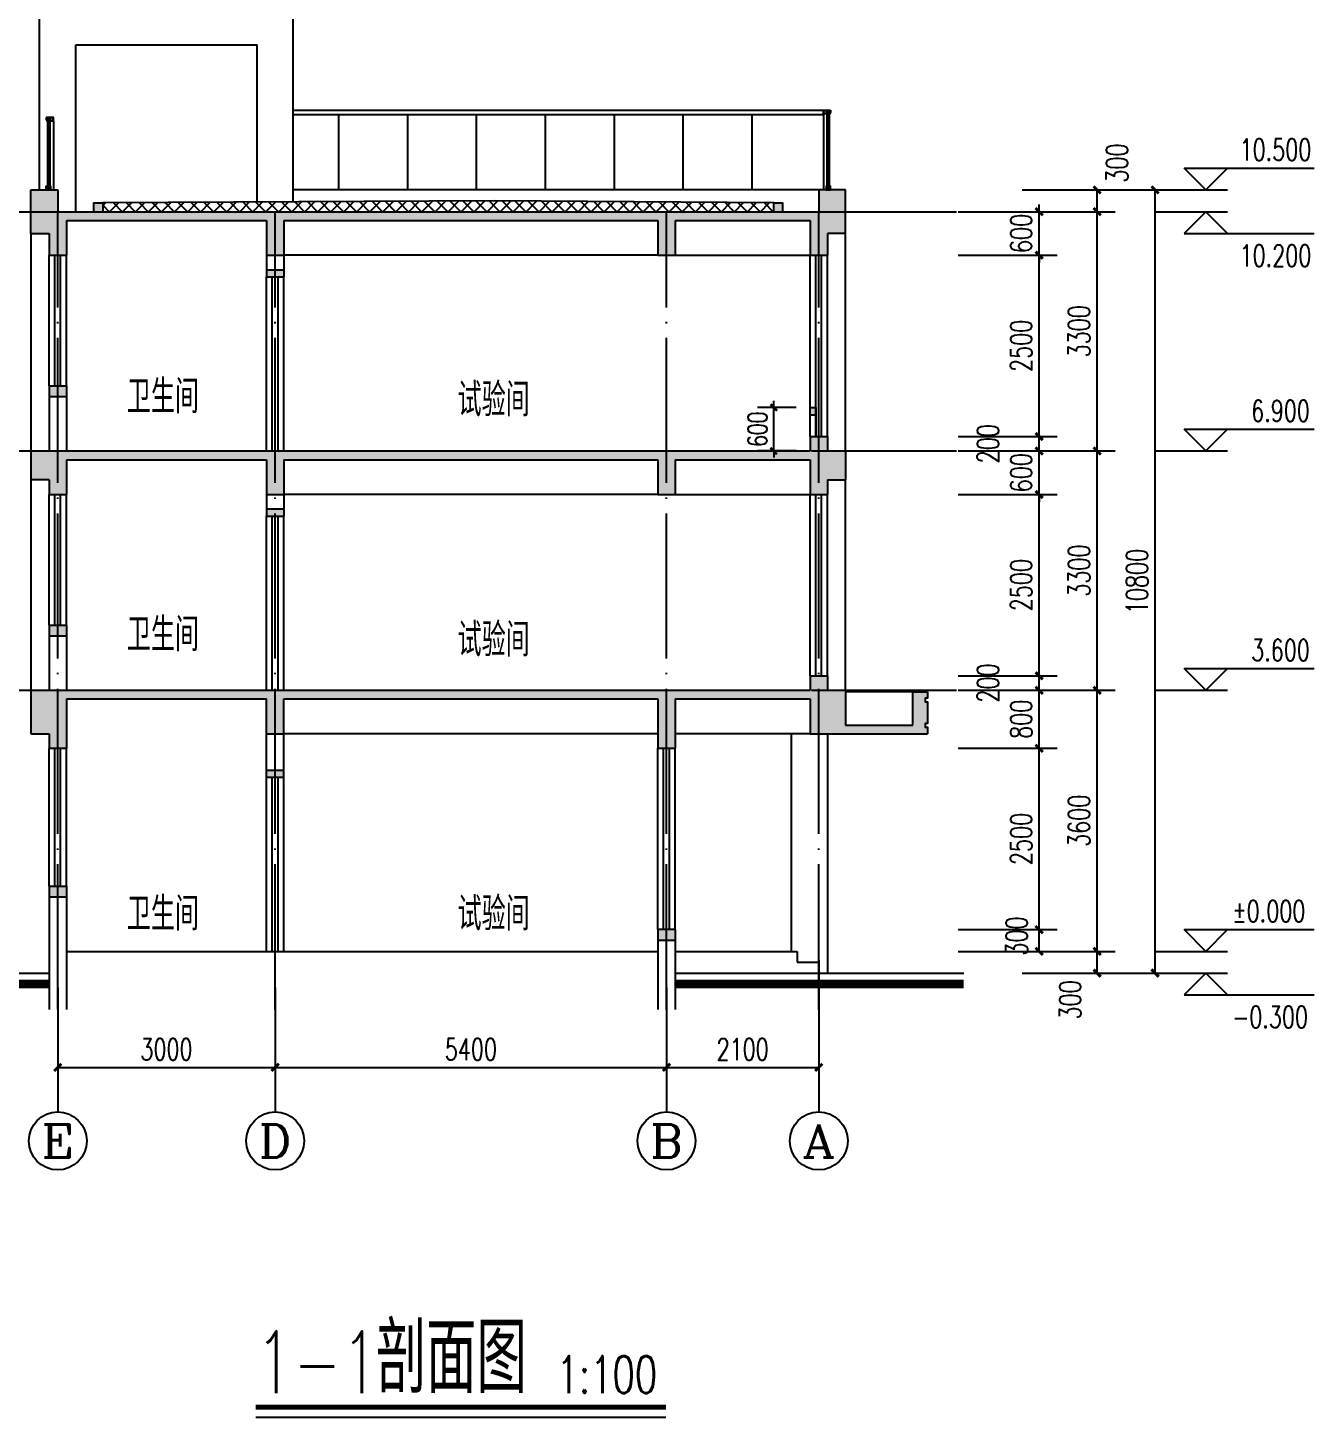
# Model space of a CAD drawing. Extents: x 79570 to 678837, y -1139230 to -612789.
# Drawn here: x 568491 to 586241, y -841638 to -822478 of the extents above; entities that cross this region are included whole.
import ezdxf
from ezdxf.enums import TextEntityAlignment as Align

# ---------------------------------------------------------------- set-up
doc = ezdxf.new("R2010")
doc.units = 0
doc.header["$LTSCALE"] = 1000
doc.header["$MEASUREMENT"] = 0
doc.linetypes.add('DOTE', pattern=[2.42, 2, -0.2, 0.02, -0.2])
for name, color, linetype in [('4', 4, 'Continuous'), ('A-DETL-OVLK-GRAY', 157, 'Continuous'), ('A-DETL-OVLK-THIN', 153, 'Continuous'), ('A-DETL-WIND', 134, 'Continuous'), ('A-DETL-WIND-SUPT', 4, 'Continuous'), ('A-注-尺寸标注......ANNO-DIMS', 90, 'Continuous'), ('A-注-尺寸标注.....ANNO-DIMS', 90, 'Continuous'), ('A-注-尺寸标注01...ANNO-DIMS-01', 95, 'Continuous'), ('A-注-房间名称.....ANNO-ROOM', 161, 'Continuous'), ('A-立-线.18........ELEV-L.18', 153, 'Continuous'), ('A-立-线.25........ELEV-L.25', 141, 'Continuous'), ('A-立-门窗.........ELEV-DOWD', 146, 'Continuous'), ('A-通-结构剖线.....COMM-STRU-SECT', 20, 'Continuous'), ('A-通-轴线..........COMM-GRID', 27, 'DOTE'), ('AXIS_TEXT', 7, 'Continuous'), ('DIM_ELEV', 3, 'Continuous'), ('DIM_SYMB', 3, 'Continuous'), ('PUB_DIM', 3, 'Continuous'), ('PUB_HATCH', 8, 'Continuous'), ('PUB_TEXT', 7, 'Continuous')]:
    doc.layers.add(name, color=color, linetype=linetype)
doc.styles.add('_TCH_AXIS', font='COMPLEX', dxfattribs={"bigfont": 'GBCBIG'})
doc.styles.add('_TCH_DIM', font='SIMPLEX', dxfattribs={"bigfont": 'GBCBIG'})
doc.styles.add('_TCH_DIM_T3', font='SIMPLEX', dxfattribs={"width": 0.705882, "bigfont": 'GBCBIG'})
doc.styles.add('COMPLEX', font='COMPLEX')
doc.dimstyles.new('_TCH_ARCH&&100', dxfattribs={"dimtxt": 297.5, "dimasz": 100, "dimexe": 250, "dimexo": 300, "dimgap": 100, "dimtad": 1, "dimdec": 0, "dimzin": 0, "dimdsep": 46, "dimtxsty": '_TCH_DIM_T3', "dimblk": 'ARCHTICK', "dimcen": 0.09, "dimclrt": 7, "dimazin": 2, "dimtfac": 1, "dimtdec": 0, "dimtix": 1, "dimtmove": 2, "dimatfit": 3, "dimfxl": 1, "dimtolj": 1, "dimtzin": 0, "dimarcsym": 0})
doc.dimstyles.new('_TCH_ARCH&&90', dxfattribs={"dimtxt": 267.75, "dimasz": 90, "dimexe": 225, "dimexo": 270, "dimgap": 90, "dimtad": 1, "dimdec": 0, "dimzin": 0, "dimdsep": 46, "dimtxsty": '_TCH_DIM_T3', "dimblk": 'ARCHTICK', "dimcen": 0.09, "dimclrt": 7, "dimazin": 2, "dimtfac": 1, "dimtdec": 0, "dimtix": 1, "dimtmove": 2, "dimatfit": 3, "dimfxl": 1, "dimtolj": 1, "dimtzin": 0, "dimarcsym": 0})

# ---------------------------------------------------------------- blocks, each defined once
blk = doc.blocks.new('_ArchTick')
at = {"color": 0, "linetype": 'ByBlock', "const_width": 0.4}
blk.add_lwpolyline([(-0.5, -0.5), (0.5, 0.5)], dxfattribs=at)
blk = doc.blocks.new('*D2475')
at = {"layer": 'Defpoints', "color": 0, "transparency": 16777216}
for p in [(568905, -835714), (571905, -835714), (571905, -836814)]:
    blk.add_point(p, dxfattribs=at)
at = {"layer": 'PUB_DIM', "color": 0, "lineweight": -2, "transparency": 16777216}
for p, q in [((568905, -836014), (568905, -837064)), ((571905, -836014), (571905, -837064)), ((568905, -836814), (571905, -836814))]:
    blk.add_line(p, q, dxfattribs=at)
at = {"layer": 'PUB_DIM', "color": 0, "lineweight": -2, "transparency": 16777216, "xscale": 100, "yscale": 100, "zscale": 100, "rotation": 180}
blk.add_blockref('_ArchTick', (568905, -836814), dxfattribs=at)
at = {"layer": 'PUB_DIM', "color": 0, "lineweight": -2, "transparency": 16777216, "xscale": 100, "yscale": 100, "zscale": 100}
blk.add_blockref('_ArchTick', (571905, -836814), dxfattribs=at)
at = {"layer": 'PUB_DIM', "color": 7, "transparency": 16777216, "insert": (570405, -836565), "char_height": 297.5, "attachment_point": 5, "style": '_TCH_DIM_T3'}
blk.add_mtext('\\A1;3000', dxfattribs=at)
blk = doc.blocks.new('*D2476')
at = {"layer": 'Defpoints', "color": 0, "transparency": 16777216}
for p in [(571905, -835714), (577305, -835714), (577305, -836814)]:
    blk.add_point(p, dxfattribs=at)
at = {"layer": 'PUB_DIM', "color": 0, "lineweight": -2, "transparency": 16777216}
for p, q in [((571905, -836014), (571905, -837064)), ((577305, -836014), (577305, -837064)), ((571905, -836814), (577305, -836814))]:
    blk.add_line(p, q, dxfattribs=at)
at = {"layer": 'PUB_DIM', "color": 0, "lineweight": -2, "transparency": 16777216, "xscale": 100, "yscale": 100, "zscale": 100, "rotation": 180}
blk.add_blockref('_ArchTick', (571905, -836814), dxfattribs=at)
at = {"layer": 'PUB_DIM', "color": 0, "lineweight": -2, "transparency": 16777216, "xscale": 100, "yscale": 100, "zscale": 100}
blk.add_blockref('_ArchTick', (577305, -836814), dxfattribs=at)
at = {"layer": 'PUB_DIM', "color": 7, "transparency": 16777216, "insert": (574605, -836565), "char_height": 297.5, "attachment_point": 5, "style": '_TCH_DIM_T3'}
blk.add_mtext('\\A1;5400', dxfattribs=at)
blk = doc.blocks.new('*D2477')
at = {"layer": 'Defpoints', "color": 0, "transparency": 16777216}
for p in [(577305, -835714), (579405, -835714), (579405, -836814)]:
    blk.add_point(p, dxfattribs=at)
at = {"layer": 'PUB_DIM', "color": 0, "lineweight": -2, "transparency": 16777216}
for p, q in [((577305, -836014), (577305, -837064)), ((579405, -836014), (579405, -837064)), ((577305, -836814), (579405, -836814))]:
    blk.add_line(p, q, dxfattribs=at)
at = {"layer": 'PUB_DIM', "color": 0, "lineweight": -2, "transparency": 16777216, "xscale": 100, "yscale": 100, "zscale": 100, "rotation": 180}
blk.add_blockref('_ArchTick', (577305, -836814), dxfattribs=at)
at = {"layer": 'PUB_DIM', "color": 0, "lineweight": -2, "transparency": 16777216, "xscale": 100, "yscale": 100, "zscale": 100}
blk.add_blockref('_ArchTick', (579405, -836814), dxfattribs=at)
at = {"layer": 'PUB_DIM', "color": 7, "transparency": 16777216, "insert": (578355, -836565), "char_height": 297.5, "attachment_point": 5, "style": '_TCH_DIM_T3'}
blk.add_mtext('\\A1;2100', dxfattribs=at)
blk = doc.blocks.new('*D2529')
at = {"layer": 'A-注-尺寸标注......ANNO-DIMS', "color": 0, "lineweight": -2, "transparency": 16777216}
for p, q in [((582212, -824714), (583496, -824714)), ((583246, -825014), (583246, -824714)), ((582212, -825014), (583496, -825014))]:
    blk.add_line(p, q, dxfattribs=at)
at = {"layer": 'Defpoints', "color": 0, "transparency": 16777216}
for p in [(581912, -824714), (583246, -824714), (581912, -825014)]:
    blk.add_point(p, dxfattribs=at)
at = {"layer": 'A-注-尺寸标注......ANNO-DIMS', "color": 0, "lineweight": -2, "transparency": 16777216, "xscale": 100, "yscale": 100, "zscale": 100}
for p, rotation in [((583246, -824714), 90), ((583246, -825014), 270)]:
    blk.add_blockref('_ArchTick', p, dxfattribs=dict(at, rotation=rotation))
at = {"layer": 'A-注-尺寸标注......ANNO-DIMS', "color": 7, "transparency": 16777216, "insert": (583521, -824344), "char_height": 297.5, "attachment_point": 5, "rotation": 90, "style": '_TCH_DIM_T3'}
blk.add_mtext('\\A1;300', dxfattribs=at)
blk = doc.blocks.new('*D2530')
at = {"layer": 'A-注-尺寸标注......ANNO-DIMS', "color": 0, "lineweight": -2, "transparency": 16777216}
for p, q in [((582212, -825014), (583496, -825014)), ((583246, -828314), (583246, -825014)), ((582212, -828314), (583496, -828314))]:
    blk.add_line(p, q, dxfattribs=at)
at = {"layer": 'Defpoints', "color": 0, "transparency": 16777216}
for p in [(581912, -825014), (583246, -825014), (581912, -828314)]:
    blk.add_point(p, dxfattribs=at)
at = {"layer": 'A-注-尺寸标注......ANNO-DIMS', "color": 0, "lineweight": -2, "transparency": 16777216, "xscale": 100, "yscale": 100, "zscale": 100}
for p, rotation in [((583246, -825014), 90), ((583246, -828314), 270)]:
    blk.add_blockref('_ArchTick', p, dxfattribs=dict(at, rotation=rotation))
at = {"layer": 'A-注-尺寸标注......ANNO-DIMS', "color": 7, "transparency": 16777216, "insert": (582997, -826664), "char_height": 297.5, "attachment_point": 5, "rotation": 90, "style": '_TCH_DIM_T3'}
blk.add_mtext('\\A1;3300', dxfattribs=at)
blk = doc.blocks.new('*D2531')
at = {"layer": 'A-注-尺寸标注......ANNO-DIMS', "color": 0, "lineweight": -2, "transparency": 16777216}
for p, q in [((582212, -828314), (583496, -828314)), ((583246, -831614), (583246, -828314)), ((582212, -831614), (583496, -831614))]:
    blk.add_line(p, q, dxfattribs=at)
at = {"layer": 'Defpoints', "color": 0, "transparency": 16777216}
for p in [(581912, -828314), (583246, -828314), (581912, -831614)]:
    blk.add_point(p, dxfattribs=at)
at = {"layer": 'A-注-尺寸标注......ANNO-DIMS', "color": 0, "lineweight": -2, "transparency": 16777216, "xscale": 100, "yscale": 100, "zscale": 100}
for p, rotation in [((583246, -828314), 90), ((583246, -831614), 270)]:
    blk.add_blockref('_ArchTick', p, dxfattribs=dict(at, rotation=rotation))
at = {"layer": 'A-注-尺寸标注......ANNO-DIMS', "color": 7, "transparency": 16777216, "insert": (582997, -829964), "char_height": 297.5, "attachment_point": 5, "rotation": 90, "style": '_TCH_DIM_T3'}
blk.add_mtext('\\A1;3300', dxfattribs=at)
blk = doc.blocks.new('*D2532')
at = {"layer": 'A-注-尺寸标注......ANNO-DIMS', "color": 0, "lineweight": -2, "transparency": 16777216}
for p, q in [((582212, -831614), (583496, -831614)), ((583246, -835214), (583246, -831614)), ((582212, -835214), (583496, -835214))]:
    blk.add_line(p, q, dxfattribs=at)
at = {"layer": 'Defpoints', "color": 0, "transparency": 16777216}
for p in [(581912, -831614), (583246, -831614), (581912, -835214)]:
    blk.add_point(p, dxfattribs=at)
at = {"layer": 'A-注-尺寸标注......ANNO-DIMS', "color": 0, "lineweight": -2, "transparency": 16777216, "xscale": 100, "yscale": 100, "zscale": 100}
for p, rotation in [((583246, -831614), 90), ((583246, -835214), 270)]:
    blk.add_blockref('_ArchTick', p, dxfattribs=dict(at, rotation=rotation))
at = {"layer": 'A-注-尺寸标注......ANNO-DIMS', "color": 7, "transparency": 16777216, "insert": (582997, -833414), "char_height": 297.5, "attachment_point": 5, "rotation": 90, "style": '_TCH_DIM_T3'}
blk.add_mtext('\\A1;3600', dxfattribs=at)
blk = doc.blocks.new('*D2533')
at = {"layer": 'A-注-尺寸标注......ANNO-DIMS', "color": 0, "lineweight": -2, "transparency": 16777216}
for p, q in [((582212, -835214), (583496, -835214)), ((583246, -835514), (583246, -835214)), ((582212, -835514), (583496, -835514))]:
    blk.add_line(p, q, dxfattribs=at)
at = {"layer": 'Defpoints', "color": 0, "transparency": 16777216}
for p in [(581912, -835214), (583246, -835214), (581912, -835514)]:
    blk.add_point(p, dxfattribs=at)
at = {"layer": 'A-注-尺寸标注......ANNO-DIMS', "color": 0, "lineweight": -2, "transparency": 16777216, "xscale": 100, "yscale": 100, "zscale": 100}
for p, rotation in [((583246, -835214), 90), ((583246, -835514), 270)]:
    blk.add_blockref('_ArchTick', p, dxfattribs=dict(at, rotation=rotation))
at = {"layer": 'A-注-尺寸标注......ANNO-DIMS', "color": 7, "transparency": 16777216, "insert": (582874, -835884), "char_height": 297.5, "attachment_point": 5, "rotation": 90, "style": '_TCH_DIM_T3'}
blk.add_mtext('\\A1;300', dxfattribs=at)
blk = doc.blocks.new('*D2534')
at = {"layer": 'A-注-尺寸标注......ANNO-DIMS', "color": 0, "lineweight": -2, "transparency": 16777216}
for p, q in [((582212, -824714), (584296, -824714)), ((584046, -835514), (584046, -824714)), ((582212, -835514), (584296, -835514))]:
    blk.add_line(p, q, dxfattribs=at)
at = {"layer": 'Defpoints', "color": 0, "transparency": 16777216}
for p in [(581912, -824714), (584046, -824714), (581912, -835514)]:
    blk.add_point(p, dxfattribs=at)
at = {"layer": 'A-注-尺寸标注......ANNO-DIMS', "color": 0, "lineweight": -2, "transparency": 16777216, "xscale": 100, "yscale": 100, "zscale": 100}
for p, rotation in [((584046, -824714), 90), ((584046, -835514), 270)]:
    blk.add_blockref('_ArchTick', p, dxfattribs=dict(at, rotation=rotation))
at = {"layer": 'A-注-尺寸标注......ANNO-DIMS', "color": 7, "transparency": 16777216, "insert": (583797, -830114), "char_height": 297.5, "attachment_point": 5, "rotation": 90, "style": '_TCH_DIM_T3'}
blk.add_mtext('\\A1;10800', dxfattribs=at)
blk = doc.blocks.new('*D2535')
at = {"layer": 'A-注-尺寸标注01...ANNO-DIMS-01', "color": 0, "lineweight": -2, "transparency": 16777216}
for p, q in [((581329, -834914), (582696, -834914)), ((582446, -835214), (582446, -834914)), ((581329, -835214), (582696, -835214))]:
    blk.add_line(p, q, dxfattribs=at)
at = {"layer": 'Defpoints', "color": 0, "transparency": 16777216}
for p in [(581029, -834914), (582446, -834914), (581029, -835214)]:
    blk.add_point(p, dxfattribs=at)
at = {"layer": 'A-注-尺寸标注01...ANNO-DIMS-01', "color": 0, "lineweight": -2, "transparency": 16777216, "xscale": 100, "yscale": 100, "zscale": 100}
for p, rotation in [((582446, -834914), 90), ((582446, -835214), 270)]:
    blk.add_blockref('_ArchTick', p, dxfattribs=dict(at, rotation=rotation))
at = {"layer": 'A-注-尺寸标注01...ANNO-DIMS-01', "color": 7, "transparency": 16777216, "insert": (582135, -835003), "char_height": 297.5, "attachment_point": 5, "rotation": 90, "style": '_TCH_DIM_T3'}
blk.add_mtext('\\A1;300', dxfattribs=at)
blk = doc.blocks.new('*D2536')
at = {"layer": 'A-注-尺寸标注01...ANNO-DIMS-01', "color": 0, "lineweight": -2, "transparency": 16777216}
for p, q in [((581329, -832414), (582696, -832414)), ((582446, -834914), (582446, -832414)), ((581329, -834914), (582696, -834914))]:
    blk.add_line(p, q, dxfattribs=at)
at = {"layer": 'Defpoints', "color": 0, "transparency": 16777216}
for p in [(581029, -832414), (582446, -832414), (581029, -834914)]:
    blk.add_point(p, dxfattribs=at)
at = {"layer": 'A-注-尺寸标注01...ANNO-DIMS-01', "color": 0, "lineweight": -2, "transparency": 16777216, "xscale": 100, "yscale": 100, "zscale": 100}
for p, rotation in [((582446, -832414), 90), ((582446, -834914), 270)]:
    blk.add_blockref('_ArchTick', p, dxfattribs=dict(at, rotation=rotation))
at = {"layer": 'A-注-尺寸标注01...ANNO-DIMS-01', "color": 7, "transparency": 16777216, "insert": (582197, -833664), "char_height": 297.5, "attachment_point": 5, "rotation": 90, "style": '_TCH_DIM_T3'}
blk.add_mtext('\\A1;2500', dxfattribs=at)
blk = doc.blocks.new('*D2537')
at = {"layer": 'A-注-尺寸标注01...ANNO-DIMS-01', "color": 0, "lineweight": -2, "transparency": 16777216}
for p, q in [((581329, -831614), (582696, -831614)), ((582446, -832414), (582446, -831614)), ((581329, -832414), (582696, -832414))]:
    blk.add_line(p, q, dxfattribs=at)
at = {"layer": 'Defpoints', "color": 0, "transparency": 16777216}
for p in [(581029, -831614), (582446, -831614), (581029, -832414)]:
    blk.add_point(p, dxfattribs=at)
at = {"layer": 'A-注-尺寸标注01...ANNO-DIMS-01', "color": 0, "lineweight": -2, "transparency": 16777216, "xscale": 100, "yscale": 100, "zscale": 100}
for p, rotation in [((582446, -831614), 90), ((582446, -832414), 270)]:
    blk.add_blockref('_ArchTick', p, dxfattribs=dict(at, rotation=rotation))
at = {"layer": 'A-注-尺寸标注01...ANNO-DIMS-01', "color": 7, "transparency": 16777216, "insert": (582197, -832014), "char_height": 297.5, "attachment_point": 5, "rotation": 90, "style": '_TCH_DIM_T3'}
blk.add_mtext('\\A1;800', dxfattribs=at)
blk = doc.blocks.new('*D2538')
at = {"layer": 'A-注-尺寸标注01...ANNO-DIMS-01', "color": 0, "lineweight": -2, "transparency": 16777216}
for p, q in [((581329, -831414), (582696, -831414)), ((582446, -831614), (582446, -831414)), ((581329, -831614), (582696, -831614))]:
    blk.add_line(p, q, dxfattribs=at)
at = {"layer": 'Defpoints', "color": 0, "transparency": 16777216}
for p in [(581029, -831414), (582446, -831414), (581029, -831614)]:
    blk.add_point(p, dxfattribs=at)
at = {"layer": 'A-注-尺寸标注01...ANNO-DIMS-01', "color": 0, "lineweight": -2, "transparency": 16777216, "xscale": 100, "yscale": 100, "zscale": 100}
for p, rotation in [((582446, -831414), 90), ((582446, -831614), 270)]:
    blk.add_blockref('_ArchTick', p, dxfattribs=dict(at, rotation=rotation))
at = {"layer": 'A-注-尺寸标注01...ANNO-DIMS-01', "color": 7, "transparency": 16777216, "insert": (581739, -831514), "char_height": 297.5, "attachment_point": 5, "rotation": 90, "style": '_TCH_DIM_T3'}
blk.add_mtext('\\A1;200', dxfattribs=at)
blk = doc.blocks.new('*D2539')
at = {"layer": 'A-注-尺寸标注01...ANNO-DIMS-01', "color": 0, "lineweight": -2, "transparency": 16777216}
for p, q in [((581329, -828914), (582696, -828914)), ((582446, -831414), (582446, -828914)), ((581329, -831414), (582696, -831414))]:
    blk.add_line(p, q, dxfattribs=at)
at = {"layer": 'Defpoints', "color": 0, "transparency": 16777216}
for p in [(581029, -828914), (582446, -828914), (581029, -831414)]:
    blk.add_point(p, dxfattribs=at)
at = {"layer": 'A-注-尺寸标注01...ANNO-DIMS-01', "color": 0, "lineweight": -2, "transparency": 16777216, "xscale": 100, "yscale": 100, "zscale": 100}
for p, rotation in [((582446, -828914), 90), ((582446, -831414), 270)]:
    blk.add_blockref('_ArchTick', p, dxfattribs=dict(at, rotation=rotation))
at = {"layer": 'A-注-尺寸标注01...ANNO-DIMS-01', "color": 7, "transparency": 16777216, "insert": (582197, -830164), "char_height": 297.5, "attachment_point": 5, "rotation": 90, "style": '_TCH_DIM_T3'}
blk.add_mtext('\\A1;2500', dxfattribs=at)
blk = doc.blocks.new('*D2540')
at = {"layer": 'A-注-尺寸标注01...ANNO-DIMS-01', "color": 0, "lineweight": -2, "transparency": 16777216}
for p, q in [((582446, -828314), (582446, -828214)), ((581329, -828314), (582696, -828314)), ((582446, -828914), (582446, -828314)), ((581329, -828914), (582696, -828914)), ((582446, -828914), (582446, -829014))]:
    blk.add_line(p, q, dxfattribs=at)
at = {"layer": 'Defpoints', "color": 0, "transparency": 16777216}
for p in [(581029, -828314), (582446, -828314), (581029, -828914)]:
    blk.add_point(p, dxfattribs=at)
at = {"layer": 'A-注-尺寸标注01...ANNO-DIMS-01', "color": 0, "lineweight": -2, "transparency": 16777216, "xscale": 100, "yscale": 100, "zscale": 100}
for p, rotation in [((582446, -828314), 270), ((582446, -828914), 90)]:
    blk.add_blockref('_ArchTick', p, dxfattribs=dict(at, rotation=rotation))
at = {"layer": 'A-注-尺寸标注01...ANNO-DIMS-01', "color": 7, "transparency": 16777216, "insert": (582197, -828614), "char_height": 297.5, "attachment_point": 5, "rotation": 90, "style": '_TCH_DIM_T3'}
blk.add_mtext('\\A1;600', dxfattribs=at)
blk = doc.blocks.new('*D2541')
at = {"layer": 'A-注-尺寸标注01...ANNO-DIMS-01', "color": 0, "lineweight": -2, "transparency": 16777216}
for p, q in [((581329, -828114), (582696, -828114)), ((582446, -828314), (582446, -828114)), ((581329, -828314), (582696, -828314))]:
    blk.add_line(p, q, dxfattribs=at)
at = {"layer": 'Defpoints', "color": 0, "transparency": 16777216}
for p in [(581029, -828114), (582446, -828114), (581029, -828314)]:
    blk.add_point(p, dxfattribs=at)
at = {"layer": 'A-注-尺寸标注01...ANNO-DIMS-01', "color": 0, "lineweight": -2, "transparency": 16777216, "xscale": 100, "yscale": 100, "zscale": 100}
for p, rotation in [((582446, -828114), 90), ((582446, -828314), 270)]:
    blk.add_blockref('_ArchTick', p, dxfattribs=dict(at, rotation=rotation))
at = {"layer": 'A-注-尺寸标注01...ANNO-DIMS-01', "color": 7, "transparency": 16777216, "insert": (581740, -828214), "char_height": 297.5, "attachment_point": 5, "rotation": 90, "style": '_TCH_DIM_T3'}
blk.add_mtext('\\A1;200', dxfattribs=at)
blk = doc.blocks.new('*D2542')
at = {"layer": 'A-注-尺寸标注01...ANNO-DIMS-01', "color": 0, "lineweight": -2, "transparency": 16777216}
for p, q in [((581329, -825614), (582696, -825614)), ((582446, -828114), (582446, -825614)), ((581329, -828114), (582696, -828114))]:
    blk.add_line(p, q, dxfattribs=at)
at = {"layer": 'Defpoints', "color": 0, "transparency": 16777216}
for p in [(581029, -825614), (582446, -825614), (581029, -828114)]:
    blk.add_point(p, dxfattribs=at)
at = {"layer": 'A-注-尺寸标注01...ANNO-DIMS-01', "color": 0, "lineweight": -2, "transparency": 16777216, "xscale": 100, "yscale": 100, "zscale": 100}
for p, rotation in [((582446, -825614), 90), ((582446, -828114), 270)]:
    blk.add_blockref('_ArchTick', p, dxfattribs=dict(at, rotation=rotation))
at = {"layer": 'A-注-尺寸标注01...ANNO-DIMS-01', "color": 7, "transparency": 16777216, "insert": (582197, -826864), "char_height": 297.5, "attachment_point": 5, "rotation": 90, "style": '_TCH_DIM_T3'}
blk.add_mtext('\\A1;2500', dxfattribs=at)
blk = doc.blocks.new('*D2543')
at = {"layer": 'A-注-尺寸标注01...ANNO-DIMS-01', "color": 0, "lineweight": -2, "transparency": 16777216}
for p, q in [((581329, -825014), (582696, -825014)), ((582446, -825014), (582446, -824914)), ((582446, -825614), (582446, -825014)), ((581329, -825614), (582696, -825614)), ((582446, -825614), (582446, -825714))]:
    blk.add_line(p, q, dxfattribs=at)
at = {"layer": 'Defpoints', "color": 0, "transparency": 16777216}
for p in [(581029, -825014), (582446, -825014), (581029, -825614)]:
    blk.add_point(p, dxfattribs=at)
at = {"layer": 'A-注-尺寸标注01...ANNO-DIMS-01', "color": 0, "lineweight": -2, "transparency": 16777216, "xscale": 100, "yscale": 100, "zscale": 100}
for p, rotation in [((582446, -825014), 270), ((582446, -825614), 90)]:
    blk.add_blockref('_ArchTick', p, dxfattribs=dict(at, rotation=rotation))
at = {"layer": 'A-注-尺寸标注01...ANNO-DIMS-01', "color": 7, "transparency": 16777216, "insert": (582197, -825314), "char_height": 297.5, "attachment_point": 5, "rotation": 90, "style": '_TCH_DIM_T3'}
blk.add_mtext('\\A1;600', dxfattribs=at)
blk = doc.blocks.new('_AXISO')
blk.add_circle((0, 0), 0.5)
at = {"layer": 'AXIS_TEXT', "style": 'COMPLEX', "width": 1.041667}
blk.add_attdef('A', text='', height=0.56, dxfattribs=at).set_placement((-0.25, -0.28), (0.25, -0.28), align=Align.FIT)
blk = doc.blocks.new('*D3377')
at = {"layer": 'A-注-尺寸标注01...ANNO-DIMS-01', "color": 0, "lineweight": -2, "transparency": 16777216}
for p, q in [((579092, -827714), (578559, -827714)), ((578784, -827714), (578784, -827624)), ((578784, -828314), (578784, -827714)), ((579092, -828314), (578559, -828314)), ((578784, -828314), (578784, -828404))]:
    blk.add_line(p, q, dxfattribs=at)
at = {"layer": 'Defpoints', "color": 0, "transparency": 16777216}
for p in [(578784, -827714), (579362, -827714), (579362, -828314)]:
    blk.add_point(p, dxfattribs=at)
at = {"layer": 'A-注-尺寸标注01...ANNO-DIMS-01', "color": 0, "lineweight": -2, "transparency": 16777216, "xscale": 90, "yscale": 90, "zscale": 90}
for p, rotation in [((578784, -827714), 270), ((578784, -828314), 90)]:
    blk.add_blockref('_ArchTick', p, dxfattribs=dict(at, rotation=rotation))
at = {"layer": 'A-注-尺寸标注01...ANNO-DIMS-01', "color": 7, "transparency": 16777216, "insert": (578560, -828014), "char_height": 267.8, "attachment_point": 5, "rotation": 90, "style": '_TCH_DIM_T3'}
blk.add_mtext('\\A1;600', dxfattribs=at)

msp = doc.modelspace()

# ---------------------------------------------------------------- hatches: boundary and pattern name
at = {"layer": '4'}
h = msp.add_hatch(dxfattribs=at)
h.set_pattern_fill('ANSI37', color=99, scale=80)
h.set_pattern_definition([(45, (0, 0), (-89.802561, 89.802561), []), (135, (0, 0), (-89.802561, -89.802561), [])])
h.paths.add_polyline_path([(578784.8, -824893.8), (574928.8, -824865.6), (569524.8, -824893.8), (569524.8, -825013.8), (578784.8, -825013.8)])
at = {"layer": 'PUB_HATCH'}
h = msp.add_hatch(color=99, dxfattribs=at)
h.dxf.hatch_style = 1
h.paths.add_polyline_path([(577424.8, -825133.8), (579284.8, -825133.8), (579284.8, -825613.8), (579524.8, -825613.8), (579524.8, -825313.8), (579774.8, -825313.8), (579774.8, -824713.8), (579404.8, -824713.8), (579404.8, -825013.8), (568904.8, -825013.8), (568904.8, -824713.8), (568534.8, -824713.8), (568534.8, -825313.8), (568784.8, -825313.8), (568784.8, -825613.8), (569024.8, -825613.8), (569024.8, -825133.8), (571784.8, -825133.8), (571784.8, -825613.8), (572024.8, -825613.8), (572024.8, -825133.8), (577184.8, -825133.8), (577184.8, -825613.8), (577424.8, -825613.8)])
h.paths.add_polyline_path([(569404.8, -825013.8), (569524.8, -825013.8), (569524.8, -824893.8), (569404.8, -824893.8)], flags=16)
h.paths.add_polyline_path([(578784.8, -825013.8), (578904.8, -825013.8), (578904.8, -824893.8), (578784.8, -824893.8)], flags=16)
h = msp.add_hatch(color=99, dxfattribs=at)
h.dxf.hatch_style = 1
h.paths.add_polyline_path([(571904.8, -825813.8), (571784.8, -825813.8), (571784.8, -825913.8), (571904.8, -825913.8)])
h.paths.add_polyline_path([(572024.8, -825813.8), (571904.8, -825813.8), (571904.8, -825913.8), (572024.8, -825913.8)])
h = msp.add_hatch(color=99, dxfattribs=at)
h.dxf.hatch_style = 1
h.paths.add_polyline_path([(569024.8, -827413.8), (568784.8, -827413.8), (568784.8, -827563.8), (569024.8, -827563.8)])
h = msp.add_hatch(color=99, dxfattribs=at)
h.dxf.hatch_style = 1
h.paths.add_polyline_path([(577424.8, -828433.8), (579284.8, -828433.8), (579284.8, -828913.8), (579524.8, -828913.8), (579524.8, -828713.8), (579774.8, -828713.8), (579774.8, -828313.8), (579524.8, -828313.8), (579524.8, -828113.8), (579284.8, -828113.8), (579284.8, -828313.8), (568534.8, -828313.8), (568534.8, -828713.8), (568784.8, -828713.8), (568784.8, -828913.8), (569024.8, -828913.8), (569024.8, -828433.8), (571784.8, -828433.8), (571784.8, -828913.8), (572024.8, -828913.8), (572024.8, -828433.8), (577184.8, -828433.8), (577184.8, -828913.8), (577424.8, -828913.8)])
h.paths.add_polyline_path([(579284.8, -827813.8), (579362.3, -827813.8), (579362.3, -827713.8), (579284.8, -827713.8)], flags=16)
h = msp.add_hatch(color=99, dxfattribs=at)
h.dxf.hatch_style = 1
h.paths.add_polyline_path([(571904.8, -829113.8), (571784.8, -829113.8), (571784.8, -829213.8), (571904.8, -829213.8)])
h.paths.add_polyline_path([(572024.8, -829113.8), (571904.8, -829113.8), (571904.8, -829213.8), (572024.8, -829213.8)])
h = msp.add_hatch(color=99, dxfattribs=at)
h.dxf.hatch_style = 1
h.paths.add_polyline_path([(569024.8, -830713.8), (568784.8, -830713.8), (568784.8, -830863.8), (569024.8, -830863.8)])
h = msp.add_hatch(color=99, dxfattribs=at)
h.dxf.hatch_style = 1
h.paths.add_polyline_path([(577424.8, -831733.8), (579284.8, -831733.8), (579284.8, -832213.8), (579774.8, -832213.8), (579774.8, -831613.8), (579524.8, -831613.8), (579524.8, -831413.8), (579284.8, -831413.8), (579284.8, -831613.8), (568534.8, -831613.8), (568534.8, -832213.8), (568784.8, -832213.8), (568784.8, -832413.8), (569024.8, -832413.8), (569024.8, -831733.8), (571784.8, -831733.8), (571784.8, -832213.8), (572024.8, -832213.8), (572024.8, -831733.8), (577184.8, -831733.8), (577184.8, -832413.8), (577424.8, -832413.8)])
h = msp.add_hatch(color=99, dxfattribs=at)
h.dxf.hatch_style = 1
h.paths.add_polyline_path([(580904.8, -831773.8), (580874.8, -831773.8), (580874.8, -831723.8), (580904.8, -831723.8), (580904.8, -831633.8), (580704.8, -831633.8), (580704.8, -832093.8), (579774.8, -832093.8), (579774.8, -832213.8), (580904.8, -832213.8), (580904.8, -832123.8), (580874.8, -832123.8), (580874.8, -832073.8), (580904.8, -832073.8)])
h = msp.add_hatch(color=99, dxfattribs=at)
h.dxf.hatch_style = 1
h.paths.add_polyline_path([(571904.8, -832713.8), (571784.8, -832713.8), (571784.8, -832813.8), (571904.8, -832813.8)])
h.paths.add_polyline_path([(572024.8, -832713.8), (571904.8, -832713.8), (571904.8, -832813.8), (572024.8, -832813.8)])
h = msp.add_hatch(color=99, dxfattribs=at)
h.dxf.hatch_style = 1
h.paths.add_polyline_path([(569024.8, -834313.8), (568784.8, -834313.8), (568784.8, -834463.8), (569024.8, -834463.8)])
h = msp.add_hatch(color=99, dxfattribs=at)
h.dxf.hatch_style = 1
h.paths.add_polyline_path([(577424.8, -834913.8), (577184.8, -834913.8), (577184.8, -835063.8), (577424.8, -835063.8)])

# ---------------------------------------------------------------- linework, layer by layer
at = {"layer": 'A-DETL-OVLK-GRAY'}
for points in [[(579563.2, -823618.1), (579563.2, -823637.1), (579554.8, -823658.1), (579553.2, -823658.1), (579553.2, -823633.1), (579513.2, -823633.1), (579513.2, -823658.1), (579473.2, -823658.1), (579473.2, -823618.1)], [(568749.8, -823718.1), (568749.8, -823737.1), (568758.2, -823758.1), (568759.8, -823758.1), (568759.8, -823733.1), (568799.8, -823733.1), (568799.8, -823758.1), (568839.8, -823758.1), (568839.8, -823718.1)], [(568759.8, -824668.1), (568759.8, -824688.1), (568799.8, -824688.1), (568799.8, -824708.1), (568749.8, -824708.1), (568749.8, -824668.1)], [(579553.2, -824668.1), (579553.2, -824688.1), (579513.2, -824688.1), (579513.2, -824708.1), (579563.2, -824708.1), (579563.2, -824668.1)]]:
    msp.add_lwpolyline(points, close=True, dxfattribs=at)
at = {"layer": 'A-DETL-OVLK-THIN'}
for p, q in [((579468.2, -823663.1), (579468.2, -824713.8)), ((568844.8, -823763.1), (568844.8, -824713.8))]:
    msp.add_line(p, q, dxfattribs=at)
at = {"layer": 'A-DETL-WIND'}
for points in [[(579518.2, -823638.1), (579518.2, -824683.1)], [(579533.2, -823638.1), (579533.2, -824683.1)], [(579548.2, -823638.1), (579548.2, -824683.1)], [(568764.8, -823738.1), (568764.8, -824683.1)], [(568779.8, -823738.1), (568779.8, -824683.1)], [(568794.8, -823738.1), (568794.8, -824683.1)]]:
    msp.add_lwpolyline(points, dxfattribs=at)
at = {"layer": 'A-DETL-WIND-SUPT'}
for points in [[(579568.2, -823613.1), (579568.2, -823638.1), (579558.2, -823663.1), (579548.2, -823663.1), (579548.2, -823638.1), (579518.2, -823638.1), (579518.2, -823663.1), (579468.2, -823663.1), (579468.2, -823613.1)], [(568744.8, -823713.1), (568744.8, -823738.1), (568754.8, -823763.1), (568764.8, -823763.1), (568764.8, -823738.1), (568794.8, -823738.1), (568794.8, -823763.1), (568844.8, -823763.1), (568844.8, -823713.1)], [(568764.8, -824663.1), (568764.8, -824683.1), (568794.8, -824683.1), (568794.8, -824663.1), (568804.8, -824663.1), (568804.8, -824713.1), (568744.8, -824713.1), (568744.8, -824663.1)], [(579548.2, -824663.1), (579548.2, -824683.1), (579518.2, -824683.1), (579518.2, -824663.1), (579508.2, -824663.1), (579508.2, -824713.1), (579568.2, -824713.1), (579568.2, -824663.1)]]:
    msp.add_lwpolyline(points, close=True, dxfattribs=at)
at = {"layer": 'A-注-尺寸标注.....ANNO-DIMS'}
for p, q in [((579404.8, -835335.6), (579404.8, -837428.3)), ((568904.8, -835713.8), (568904.8, -837428.3)), ((571904.8, -835713.8), (571904.8, -837428.3)), ((577304.8, -835713.8), (577304.8, -837428.3)), ((579404.8, -835713.8), (579404.8, -837428.3))]:
    msp.add_line(p, q, dxfattribs=at)
at = {"layer": 'A-立-线.18........ELEV-L.18'}
for p, q in [((574928.8, -824865.6), (569524.8, -824893.8)), ((578784.8, -824893.8), (574928.8, -824865.6)), ((568534.8, -825313.8), (568534.8, -828313.8)), ((579774.8, -828313.8), (579774.8, -825313.8)), ((568534.8, -828713.8), (568534.8, -831613.8)), ((579774.8, -831613.8), (579774.8, -828713.8)), ((580704.8, -831633.8), (579774.8, -831633.8))]:
    msp.add_line(p, q, dxfattribs=at)
at = {"layer": 'A-立-线.25........ELEV-L.25'}
for p, q in [((568654.8, -824713.8), (568654.8, -822213.8)), ((572154.8, -824880.1), (572154.8, -822213.8)), ((569154.8, -825013.8), (569154.8, -822713.8)), ((569154.8, -822713.8), (571654.8, -822713.8)), ((571654.8, -824882.7), (571654.8, -822713.8)), ((579404.8, -824713.8), (572154.8, -824713.8)), ((577184.8, -825613.8), (572024.8, -825613.8)), ((577424.8, -825613.8), (579284.8, -825613.8)), ((577184.8, -828913.8), (572024.8, -828913.8)), ((577424.8, -828913.8), (579284.8, -828913.8)), ((577184.8, -832213.8), (572024.8, -832213.8)), ((579284.8, -832213.8), (577424.8, -832213.8)), ((579024.8, -832213.8), (579024.8, -835213.8)), ((579524.8, -832213.8), (579524.8, -835513.8)), ((566904.8, -835513.8), (568784.8, -835513.8)), ((577424.8, -835513.8), (581404.8, -835513.8))]:
    msp.add_line(p, q, dxfattribs=at)
at = {"layer": 'A-立-线.25........ELEV-L.25', "const_width": 120}
for points in [[(568784.8, -835663.8), (566904.8, -835663.8)], [(581404.8, -835663.8), (577424.8, -835663.8)]]:
    msp.add_lwpolyline(points, dxfattribs=at)
at = {"layer": 'A-立-门窗.........ELEV-DOWD'}
for p, q in [((572154.8, -823613.8), (579468.2, -823613.1)), ((572154.8, -823673.8), (579468.2, -823673.8)), ((572784.8, -824713.8), (572784.8, -823673.8)), ((573734.8, -824713.8), (573734.8, -823673.8)), ((574684.8, -824713.8), (574684.8, -823673.8)), ((575634.8, -824713.8), (575634.8, -823673.8)), ((576584.8, -824713.8), (576584.8, -823673.8)), ((577534.8, -824713.8), (577534.8, -823673.8)), ((578484.8, -824713.8), (578484.8, -823673.8)), ((568784.8, -827413.8), (568784.8, -825613.8)), ((568864.8, -827413.8), (568864.8, -825613.8)), ((568944.8, -827413.8), (568944.8, -825613.8)), ((569024.8, -827413.8), (569024.8, -825613.8)), ((579284.8, -828113.8), (579284.8, -825613.8)), ((579364.8, -828113.8), (579364.8, -825613.8)), ((579444.8, -828113.8), (579444.8, -825613.8)), ((579524.8, -828113.8), (579524.8, -825613.8)), ((571784.8, -828313.8), (571784.8, -825913.8)), ((571864.8, -828313.8), (571864.8, -825913.8)), ((571944.8, -828313.8), (571944.8, -825913.8)), ((572024.8, -828313.8), (572024.8, -825913.8)), ((568784.8, -830713.8), (568784.8, -828913.8)), ((568864.8, -830713.8), (568864.8, -828913.8)), ((568944.8, -830713.8), (568944.8, -828913.8)), ((569024.8, -830713.8), (569024.8, -828913.8)), ((579284.8, -831413.8), (579284.8, -828913.8)), ((579364.8, -831413.8), (579364.8, -828913.8)), ((579444.8, -831413.8), (579444.8, -828913.8)), ((579524.8, -831413.8), (579524.8, -828913.8)), ((571784.8, -831613.8), (571784.8, -829213.8)), ((571864.8, -831613.8), (571864.8, -829213.8)), ((571944.8, -831613.8), (571944.8, -829213.8)), ((572024.8, -831613.8), (572024.8, -829213.8)), ((568784.8, -834313.8), (568784.8, -832413.8)), ((568864.8, -834313.8), (568864.8, -832413.8)), ((568944.8, -834313.8), (568944.8, -832413.8)), ((569024.8, -834313.8), (569024.8, -832413.8)), ((577184.8, -834913.8), (577184.8, -832413.8)), ((577264.8, -834913.8), (577264.8, -832413.8)), ((577344.8, -834913.8), (577344.8, -832413.8)), ((577424.8, -834913.8), (577424.8, -832413.8)), ((571784.8, -835213.8), (571784.8, -832813.8)), ((571864.8, -835213.8), (571864.8, -832813.8)), ((571944.8, -835213.8), (571944.8, -832813.8)), ((572024.8, -835213.8), (572024.8, -832813.8))]:
    msp.add_line(p, q, dxfattribs=at)
at = {"layer": 'A-通-结构剖线.....COMM-STRU-SECT'}
for p, q in [((568534.8, -824713.8), (568904.8, -824713.8)), ((568534.8, -825313.8), (568534.8, -824713.8)), ((568804.8, -824713.1), (568744.8, -824713.1)), ((568904.8, -824713.8), (568904.8, -825013.8)), ((579404.8, -824713.8), (579404.8, -825013.8)), ((579774.8, -824713.8), (579404.8, -824713.8)), ((579508.2, -824713.1), (579568.2, -824713.1)), ((579774.8, -825313.8), (579774.8, -824713.8)), ((568904.8, -825013.8), (579404.8, -825013.8)), ((569024.8, -825133.8), (569024.8, -825613.8)), ((569024.8, -825133.8), (571784.8, -825133.8)), ((571784.8, -825133.8), (571784.8, -825913.8)), ((572024.8, -825133.8), (572024.8, -825913.8)), ((572024.8, -825133.8), (577184.8, -825133.8)), ((577184.8, -825133.8), (577184.8, -825613.8)), ((577424.8, -825133.8), (577424.8, -825613.8)), ((577424.8, -825133.8), (579284.8, -825133.8)), ((579284.8, -825133.8), (579284.8, -825613.8)), ((568534.8, -825313.8), (568784.8, -825313.8)), ((568784.8, -825313.8), (568784.8, -825613.8)), ((579524.8, -825313.8), (579524.8, -825613.8)), ((579774.8, -825313.8), (579524.8, -825313.8)), ((568784.8, -825613.8), (569024.8, -825613.8)), ((571784.8, -825613.8), (572024.8, -825613.8)), ((577184.8, -825613.8), (577424.8, -825613.8)), ((579284.8, -825613.8), (579524.8, -825613.8)), ((571784.8, -825813.8), (572024.8, -825813.8)), ((571784.8, -825913.8), (572024.8, -825913.8)), ((568784.8, -827413.8), (569024.8, -827413.8)), ((568784.8, -827413.8), (568784.8, -828313.8)), ((569024.8, -827413.8), (569024.8, -828313.8)), ((568784.8, -827563.8), (569024.8, -827563.8)), ((579284.8, -828113.8), (579284.8, -827713.8)), ((579284.8, -827713.8), (579364.8, -827713.8)), ((579364.8, -827713.8), (579364.8, -828113.8)), ((579284.8, -827813.8), (579364.8, -827813.8)), ((579284.8, -828113.8), (579284.8, -828313.8)), ((579284.8, -828113.8), (579524.8, -828113.8)), ((579524.8, -828113.8), (579524.8, -828313.8)), ((568534.8, -828313.8), (579284.8, -828313.8)), ((568534.8, -828313.8), (568534.8, -828713.8)), ((569024.8, -828433.8), (569024.8, -828913.8)), ((569024.8, -828433.8), (571784.8, -828433.8)), ((571784.8, -828433.8), (571784.8, -829213.8)), ((572024.8, -828433.8), (572024.8, -829213.8)), ((572024.8, -828433.8), (577184.8, -828433.8)), ((577184.8, -828433.8), (577184.8, -828913.8)), ((577424.8, -828433.8), (577424.8, -828913.8)), ((577424.8, -828433.8), (579284.8, -828433.8)), ((579284.8, -828433.8), (579284.8, -828913.8)), ((579524.8, -828313.8), (579774.8, -828313.8)), ((579774.8, -828313.8), (579774.8, -828713.8)), ((568784.8, -828713.8), (568534.8, -828713.8)), ((568784.8, -828713.8), (568784.8, -828913.8)), ((579524.8, -828713.8), (579524.8, -828913.8)), ((579524.8, -828713.8), (579774.8, -828713.8)), ((568784.8, -828913.8), (569024.8, -828913.8)), ((571784.8, -828913.8), (572024.8, -828913.8)), ((577184.8, -828913.8), (577424.8, -828913.8)), ((579284.8, -828913.8), (579524.8, -828913.8)), ((571784.8, -829113.8), (572024.8, -829113.8)), ((571784.8, -829213.8), (572024.8, -829213.8)), ((568784.8, -830713.8), (568784.8, -831613.8)), ((568784.8, -830713.8), (569024.8, -830713.8)), ((569024.8, -830713.8), (569024.8, -831613.8)), ((568784.8, -830863.8), (569024.8, -830863.8)), ((579284.8, -831413.8), (579284.8, -831613.8)), ((579284.8, -831413.8), (579524.8, -831413.8)), ((579524.8, -831413.8), (579524.8, -831613.8)), ((568534.8, -831613.8), (579284.8, -831613.8)), ((568534.8, -831613.8), (568534.8, -832213.8)), ((569024.8, -831733.8), (569024.8, -832413.8)), ((569024.8, -831733.8), (571784.8, -831733.8)), ((571784.8, -832813.8), (571784.8, -831733.8)), ((572024.8, -831733.8), (577184.8, -831733.8)), ((572024.8, -832813.8), (572024.8, -831733.8)), ((577184.8, -831733.8), (577184.8, -832413.8)), ((577424.8, -831733.8), (579284.8, -831733.8)), ((577424.8, -831733.8), (577424.8, -832413.8)), ((579284.8, -831733.8), (579284.8, -832213.8)), ((579524.8, -831613.8), (579774.8, -831613.8)), ((579774.8, -831613.8), (579774.8, -832093.8)), ((580704.8, -832093.8), (580704.8, -831633.8)), ((580704.8, -831633.8), (580904.8, -831633.8)), ((579774.8, -832093.8), (580704.8, -832093.8)), ((568534.8, -832213.8), (568784.8, -832213.8)), ((568784.8, -832213.8), (568784.8, -832413.8)), ((571784.8, -832213.8), (572024.8, -832213.8)), ((579284.8, -832213.8), (579774.8, -832213.8)), ((579774.8, -832213.8), (580904.8, -832213.8)), ((568784.8, -832413.8), (569024.8, -832413.8)), ((577184.8, -832413.8), (577424.8, -832413.8)), ((571784.8, -832713.8), (572024.8, -832713.8)), ((571784.8, -832813.8), (572024.8, -832813.8)), ((568784.8, -834313.8), (568784.8, -836013.8)), ((568784.8, -834313.8), (569024.8, -834313.8)), ((569024.8, -834313.8), (569024.8, -836013.8)), ((568784.8, -834463.8), (569024.8, -834463.8)), ((577184.8, -834913.8), (577184.8, -836013.8)), ((577424.8, -834913.8), (577184.8, -834913.8)), ((577424.8, -834913.8), (577424.8, -836013.8)), ((577424.8, -835063.8), (577184.8, -835063.8)), ((569024.8, -835213.8), (577184.8, -835213.8)), ((577424.8, -835213.8), (579104.8, -835213.8)), ((579104.8, -835213.8), (579104.8, -835363.8)), ((579104.8, -835363.8), (579404.8, -835363.8)), ((579404.8, -835363.8), (579404.8, -835513.8))]:
    msp.add_line(p, q, dxfattribs=at)
for points in [[(569404.8, -825013.8), (569404.8, -824893.8), (569524.8, -824893.8), (569524.8, -825013.8)], [(578784.8, -825013.8), (578784.8, -824893.8), (578904.8, -824893.8), (578904.8, -825013.8)], [(580904.8, -831633.8), (580904.8, -831723.8), (580874.8, -831723.8), (580874.8, -831773.8), (580904.8, -831773.8), (580904.8, -832073.8), (580874.8, -832073.8), (580874.8, -832123.8), (580904.8, -832123.8), (580904.8, -832213.8)]]:
    msp.add_lwpolyline(points, dxfattribs=at)
at = {"layer": 'A-通-轴线..........COMM-GRID'}
for p, q in [((567204.8, -825013.8), (582753.3, -825013.8)), ((568904.8, -836013.8), (568904.8, -825013.8)), ((571904.8, -836013.8), (571904.8, -825013.8)), ((577304.8, -836013.8), (577304.8, -825013.8)), ((579404.8, -836013.8), (579404.8, -825013.8)), ((567204.8, -828313.8), (582753.3, -828313.8)), ((567204.8, -831613.8), (582753.3, -831613.8))]:
    msp.add_line(p, q, dxfattribs=at)
at = {"layer": 'DIM_ELEV'}
for p, q in [((584746.1, -824713.8), (584446.1, -824413.8)), ((584446.1, -824413.8), (586241.1, -824413.8)), ((584746.1, -824713.8), (585046.1, -824413.8)), ((584046.1, -824713.8), (585046.1, -824713.8)), ((584046.1, -825013.8), (585046.1, -825013.8)), ((584746.1, -825013.8), (584446.1, -825313.8)), ((584746.1, -825013.8), (585046.1, -825313.8)), ((584446.1, -825313.8), (586241.1, -825313.8)), ((584746.1, -828313.8), (584446.1, -828013.8)), ((584446.1, -828013.8), (586241.1, -828013.8)), ((584746.1, -828313.8), (585046.1, -828013.8)), ((584046.1, -828313.8), (585046.1, -828313.8)), ((584746.1, -831613.8), (584446.1, -831313.8)), ((584446.1, -831313.8), (586241.1, -831313.8)), ((584746.1, -831613.8), (585046.1, -831313.8)), ((584046.1, -831613.8), (585046.1, -831613.8)), ((584746.1, -835213.8), (584446.1, -834913.8)), ((584446.1, -834913.8), (586241.1, -834913.8)), ((584746.1, -835213.8), (585046.1, -834913.8)), ((584046.1, -835213.8), (585046.1, -835213.8)), ((584046.1, -835513.8), (585046.1, -835513.8)), ((584746.1, -835513.8), (584446.1, -835813.8)), ((584746.1, -835513.8), (585046.1, -835813.8)), ((584446.1, -835813.8), (586241.1, -835813.8))]:
    msp.add_line(p, q, dxfattribs=at)
at = {"layer": 'DIM_SYMB', "const_width": 70}
msp.add_lwpolyline([(571636.9, -841498.2), (577296.3, -841498.2)], dxfattribs=at)
at = {"layer": 'DIM_SYMB'}
msp.add_lwpolyline([(571636.9, -841638.2), (577296.3, -841638.2)], dxfattribs=at)

# ---------------------------------------------------------------- block references
at = {"layer": 'A-注-尺寸标注.....ANNO-DIMS'}
ref = msp.add_blockref('_AXISO', (568904.8, -837828.3), dxfattribs=dict(at, xscale=800, yscale=800, zscale=800))
ref.add_attrib('A', 'E', dxfattribs={"layer": 'AXIS_TEXT', "height": 452.5, "style": '_TCH_AXIS', "width": 1.3125}).set_placement((568678.5, -838054.6), (569131, -838054.6), align=Align.FIT)
ref = msp.add_blockref('_AXISO', (571904.8, -837828.3), dxfattribs=dict(at, xscale=800, yscale=800, zscale=800))
ref.add_attrib('A', 'D', dxfattribs={"layer": 'AXIS_TEXT', "height": 452.5, "style": '_TCH_AXIS', "width": 1.235294}).set_placement((571678.5, -838054.6), (572131, -838054.6), align=Align.FIT)
ref = msp.add_blockref('_AXISO', (577304.8, -837828.3), dxfattribs=dict(at, xscale=800, yscale=800, zscale=800))
ref.add_attrib('A', 'B', dxfattribs={"layer": 'AXIS_TEXT', "height": 452.5, "style": '_TCH_AXIS', "width": 1.235294}).set_placement((577078.5, -838054.6), (577531, -838054.6), align=Align.FIT)
ref = msp.add_blockref('_AXISO', (579404.8, -837828.3), dxfattribs=dict(at, xscale=800, yscale=800, zscale=800))
ref.add_attrib('A', 'A', dxfattribs={"layer": 'AXIS_TEXT', "height": 452.5, "style": '_TCH_AXIS', "width": 1.166667}).set_placement((579178.5, -838054.6), (579631, -838054.6), align=Align.FIT)

# ---------------------------------------------------------------- texts
at = {"layer": 'A-注-房间名称.....ANNO-ROOM', "style": '_TCH_DIM'}
for s, p in [(' 卫生间', (569541.7, -827795)), ('试验间', (574422.2, -827838.1)), (' 卫生间', (569541.7, -831075.7)), ('试验间', (574422.2, -831148.3)), (' 卫生间', (569541.7, -834927)), ('试验间', (574422.2, -834927))]:
    msp.add_text(s, height=460.8, dxfattribs=at).set_placement(p)
at = {"layer": 'PUB_TEXT', "style": '_TCH_DIM', "width": 0.705882}
for s, height, p in [('10.500', 297.5, (585211.1, -824308.8)), ('10.200', 297.5, (585211.1, -825768.8)), ('6.900', 297.5, (585371.1, -827908.8)), ('3.600', 297.5, (585371.1, -831208.8)), ('%%P0.000', 297.5, (585111.1, -834808.8)), ('-0.300', 297.5, (585111.1, -836268.8)), ('1-1', 850, (571636.9, -841305)), ('1:100', 510, (575787.7, -841305))]:
    msp.add_text(s, height=height, dxfattribs=at).set_placement(p)
at = {"layer": 'PUB_TEXT', "style": '_TCH_DIM'}
msp.add_text('剖面图', height=964.54, dxfattribs=at).set_placement((573294.1, -841305))

# ---------------------------------------------------------------- dimensions: what is measured, and where the dimension line sits
at = {"layer": 'A-注-尺寸标注......ANNO-DIMS'}
for base, p1, p2, picture, middle in [((583246.1, -824713.8), (581912.1, -825013.8), (581912.1, -824713.8), '*D2529', (583521.1, -824343.8)), ((583246.1, -835213.8), (581912.1, -835513.8), (581912.1, -835213.8), '*D2533', (582873.7, -835883.8))]:
    dim = msp.add_linear_dim(base=base, p1=p1, p2=p2, angle=90, dimstyle='_TCH_ARCH&&100', dxfattribs=at)
    dim.commit()
    dim.dimension.update_dxf_attribs({"geometry": picture, "text_midpoint": middle, "dimtype": 161})
for p1, p2, distance, picture, middle in [((581912.1, -835513.8), (581912.1, -824713.8), -2134, '*D2534', (583797.4, -830113.8)), ((581912.1, -828313.8), (581912.1, -825013.8), -1334, '*D2530', (582997.4, -826663.8)), ((581912.1, -831613.8), (581912.1, -828313.8), -1334, '*D2531', (582997.4, -829963.8)), ((581912.1, -835213.8), (581912.1, -831613.8), -1334, '*D2532', (582997.4, -833413.8))]:
    dim = msp.add_aligned_dim(p1=p1, p2=p2, distance=distance, dimstyle='_TCH_ARCH&&100', dxfattribs=at)
    dim.commit()
    dim.dimension.update_dxf_attribs({"geometry": picture, "text_midpoint": middle})
at = {"layer": 'A-注-尺寸标注01...ANNO-DIMS-01'}
for p1, p2, distance, dimstyle, picture, middle in [((581028.9, -825613.8), (581028.9, -825013.8), -1417.3, '_TCH_ARCH&&100', '*D2543', (582197.4, -825313.8)), ((581028.9, -828113.8), (581028.9, -825613.8), -1417.3, '_TCH_ARCH&&100', '*D2542', (582197.4, -826863.8)), ((579362.3, -828313.8), (579362.3, -827713.8), 578.7, '_TCH_ARCH&&90', '*D3377', (578559.7, -828013.8)), ((581028.9, -828913.8), (581028.9, -828313.8), -1417.3, '_TCH_ARCH&&100', '*D2540', (582197.4, -828613.8)), ((581028.9, -831413.8), (581028.9, -828913.8), -1417.3, '_TCH_ARCH&&100', '*D2539', (582197.4, -830163.8)), ((581028.9, -832413.8), (581028.9, -831613.8), -1417.3, '_TCH_ARCH&&100', '*D2537', (582197.4, -832013.8)), ((581028.9, -834913.8), (581028.9, -832413.8), -1417.3, '_TCH_ARCH&&100', '*D2536', (582197.4, -833663.8))]:
    dim = msp.add_aligned_dim(p1=p1, p2=p2, distance=distance, dimstyle=dimstyle, dxfattribs=at)
    dim.commit()
    dim.dimension.update_dxf_attribs({"geometry": picture, "text_midpoint": middle})
for base, p1, p2, picture, middle in [((582446.1, -828113.8), (581028.9, -828313.8), (581028.9, -828113.8), '*D2541', (581740.2, -828213.8)), ((582446.1, -831413.8), (581028.9, -831613.8), (581028.9, -831413.8), '*D2538', (581738.9, -831513.8)), ((582446.1, -834913.8), (581028.9, -835213.8), (581028.9, -834913.8), '*D2535', (582134.8, -835003.4))]:
    dim = msp.add_linear_dim(base=base, p1=p1, p2=p2, angle=90, dimstyle='_TCH_ARCH&&100', dxfattribs=at)
    dim.commit()
    dim.dimension.update_dxf_attribs({"geometry": picture, "text_midpoint": middle, "dimtype": 161})
at = {"layer": 'PUB_DIM'}
for p1, p2, picture, middle in [((568904.8, -835713.8), (571904.8, -835713.8), '*D2475', (570404.8, -836565)), ((571904.8, -835713.8), (577304.8, -835713.8), '*D2476', (574604.8, -836565)), ((577304.8, -835713.8), (579404.8, -835713.8), '*D2477', (578354.8, -836565))]:
    dim = msp.add_aligned_dim(p1=p1, p2=p2, distance=-1100, dimstyle='_TCH_ARCH&&100', dxfattribs=at)
    dim.commit()
    dim.dimension.update_dxf_attribs({"geometry": picture, "text_midpoint": middle})

doc.saveas('drawing.dxf')
